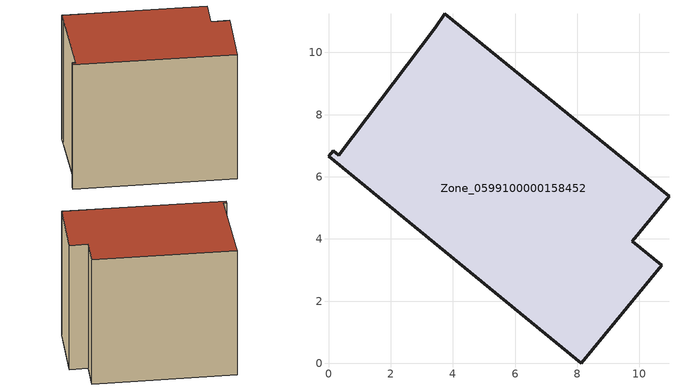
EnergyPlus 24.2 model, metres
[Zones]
Zone_0599100000158452
 floor ground (C_G): 0.33,6.69 3.43,10.8 3.74,11.25 10.95,5.37 9.77,3.93 10.71,3.16 8.13,0 0,6.66 0.15,6.85 z0
 wall outside (C_F): 3.43,10.8 0.33,6.69 0.15,6.85 0,6.66 8.13,0 10.71,3.16 9.77,3.93 10.95,5.37 3.74,11.25 3.43,10.8 z0:9.3
 roof outside (C_R): 3.74,11.25 3.43,10.8 0.33,6.69 0.15,6.85 0,6.66 8.13,0 10.71,3.16 9.77,3.93 10.95,5.37 z9.3
[BUILDING]
Pand.0599100000158452: North Axis=0; Terrain=City; Loads Convergence Tolerance Value=0.04; Temperature Convergence Tolerance Value=0.4; Solar Distribution=FullExterior; Maximum Number of Warmup Days=25; Minimum Number of Warmup Days=1
[Site:Location]
Rotterdam.The.Hague.AP_ZH_NLD Design_Conditions: Latitude=51.96; Longitude=4.45; Time Zone=1; Elevation=-4.5
[SITE:GROUNDTEMPERATURE:BUILDINGSURFACE]
18, 18, 18, 18, 18, 18, 18, 18, 18, 18, 18, 18
[MATERIAL] Thermal Absorptance=0.9; Solar Absorptance=0.7; Visible Absorptance=0.7
Name | Roughness | Thickness | Conductivity | Density | Specific Heat
G.TI.1946 | MediumSmooth | 0.15 | 1 | 540 | 1210
F.TI.1946 | Rough | 0.3 | 0.857143 | 1920 | 840
R.TI.1946 | MediumRough | 0.2 | 0.1 | 1500 | 1000
[CONSTRUCTION]
C_G: G.TI.1946
C_F: F.TI.1946
C_R: R.TI.1946
[ZONE]
Zone_0599100000158452: Type=1; Multiplier=1; Ceiling Height=Autocalculate; Volume=Autocalculate; Floor Area=autocalculate; Part of Total Floor Area=Yes
[ZONEINFILTRATION:DESIGNFLOWRATE]
Infil_Zone_0599100000158452: Zone or ZoneList or Space or SpaceList=Zone_0599100000158452; Schedule=AlwaysOn; Design Flow Rate Calculation Method=Flow/Area; Flow Rate per Floor Area=0.003; Constant Term Coefficient=1; Temperature Term Coefficient=0; Velocity Term Coefficient=0; Velocity Squared Term Coefficient=0
[HVACTEMPLATE:ZONE:IDEALLOADSAIRSYSTEM]
Zone_0599100000158452: Maximum Heating Supply Air Temperature=50; Minimum Cooling Supply Air Temperature=13; Maximum Heating Supply Air Humidity Ratio=0.0156; Minimum Cooling Supply Air Humidity Ratio=0.0077; Heating Limit=NoLimit; Cooling Limit=NoLimit; Dehumidification Control Type=ConstantSensibleHeatRatio; Cooling Sensible Heat Ratio=0.7; Dehumidification Setpoint=60; Humidification Control Type=None; Humidification Setpoint=30; Outdoor Air Method=None; Outdoor Air Flow Rate per Person=0.00944; Outdoor Air Flow Rate per Zone Floor Area=0; Outdoor Air Flow Rate per Zone=0; Demand Controlled Ventilation Type=None; Outdoor Air Economizer Type=NoEconomizer; Heat Recovery Type=None; Sensible Heat Recovery Effectiveness=0.7; Latent Heat Recovery Effectiveness=0.65
[ZONECONTROL:THERMOSTAT]
ThermostatControl_Zone_0599100000158452: Zone or ZoneList=Zone_0599100000158452; Control Type Schedule=DualSetpointControlType; Control 1=Thermostat_Zone_0599100000158452; Temperature Difference Between Cutout And Setpoint=0
[THERMOSTATSETPOINT:DUALSETPOINT]
Thermostat_Zone_0599100000158452: Heating Setpoint Temperature Schedule=HeatingSetpoint_Zone_0599100000158452; Cooling Setpoint Temperature Schedule=CoolingSetpoint_Zone_0599100000158452
[SCHEDULE:COMPACT]
HeatingSetpoint_Zone_0599100000158452: Through: 12/31, For: AllDays, Until: 24:00, 21
CoolingSetpoint_Zone_0599100000158452: Through: 12/31, For: AllDays, Until: 24:00, 24
DualSetpointControlType: Through: 12/31, For: AllDays, Until: 24:00, 4
AlwaysOn: Through: 12/31, For: AllDays, Until: 24:00, 1
